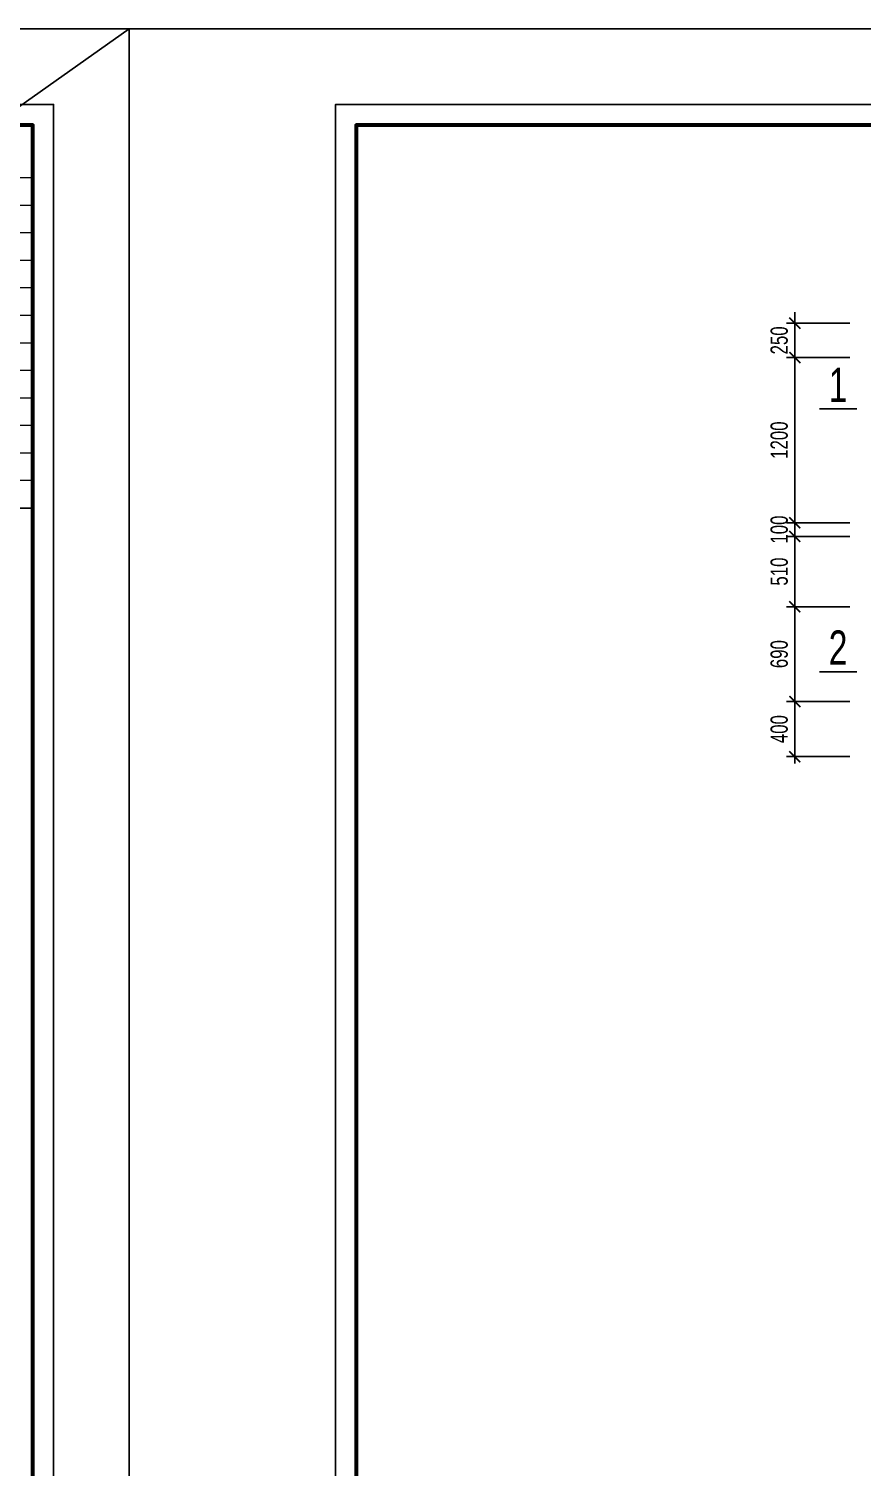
# Model space of a CAD drawing. Header units: millimetres. Extents: x -77370 to 109412, y -14880 to 214694.
# Drawn here: x 41320 to 47377, y 204241 to 214694 of the extents above; entities that cross this region are included whole.
import ezdxf
from ezdxf.enums import TextEntityAlignment as Align

# ---------------------------------------------------------------- set-up
doc = ezdxf.new("R2010")
doc.units = ezdxf.units.MM
doc.header["$LTSCALE"] = 300
doc.header["$MEASUREMENT"] = 0
doc.header["$PDMODE"] = 66
doc.layers.get('0').update_dxf_attribs({"linetype": 'CONTINUOUS'})
doc.layers.get('DEFPOINTS').update_dxf_attribs({"linetype": 'CONTINUOUS'})
for name, color, linetype in [('CDC-KHUNGTEN', 7, 'CONTINUOUS'), ('CDC.02.DIM', 1, 'CONTINUOUS'), ('CDC.06.TEXT', 2, 'CONTINUOUS')]:
    doc.layers.add(name, color=color, linetype=linetype)
doc.layers.add('KCS_Plotter', color=11, linetype='CONTINUOUS', plot=False)
doc.styles.add('KCS_SMTEXT', font='arial.ttf', dxfattribs={"width": 0.7})
doc.dimstyles.new('KCS_DIM50', dxfattribs={"dimscale": 2, "dimtxt": 62.5, "dimasz": 40, "dimexe": 30, "dimexo": 0, "dimgap": 25, "dimtad": 1, "dimdec": 0, "dimzin": 13, "dimdsep": 46, "dimtxsty": 'KCS_SMTEXT', "dimblk": 'ARCHTICK', "dimcen": 0, "dimdle": 25, "dimclrd": 1, "dimclre": 1, "dimclrt": 2, "dimadec": 0, "dimazin": 0, "dimtfac": 1, "dimtdec": 0, "dimtix": 1, "dimtmove": 2, "dimatfit": 3, "dimfxl": 1, "dimtolj": 1, "dimtzin": 13, "dimarcsym": 0})

# ---------------------------------------------------------------- blocks, each defined once
blk = doc.blocks.new('_ArchTick')
at = {"color": 0, "linetype": 'ByBlock', "const_width": 0.15}
blk.add_lwpolyline([(-0.5, -0.5), (0.5, 0.5)], dxfattribs=at)
blk = doc.blocks.new('*D1317')
at = {"layer": 'CDC.02.DIM', "color": 1, "lineweight": -2, "transparency": 16777216}
for p, q in [((47287, 209805), (46827, 209805)), ((46887, 209355), (46887, 209855)), ((47287, 209405), (46827, 209405))]:
    blk.add_line(p, q, dxfattribs=at)
at = {"layer": 'DEFPOINTS', "color": 0, "transparency": 16777216}
for p in [(46887, 209805), (47287, 209805), (47287, 209405)]:
    blk.add_point(p, dxfattribs=at)
at = {"layer": 'CDC.02.DIM', "color": 1, "lineweight": -2, "transparency": 16777216, "xscale": 80, "yscale": 80, "zscale": 80}
for p, rotation in [((46887, 209805), 90), ((46887, 209405), 270)]:
    blk.add_blockref('_ArchTick', p, dxfattribs=dict(at, rotation=rotation))
at = {"layer": 'CDC.02.DIM', "color": 2, "transparency": 16777216, "insert": (46774, 209605), "char_height": 125, "attachment_point": 5, "rotation": 90, "style": 'KCS_SMTEXT'}
blk.add_mtext('\\A1;400', dxfattribs=at)
blk = doc.blocks.new('*D1318')
at = {"layer": 'CDC.02.DIM', "color": 1, "lineweight": -2, "transparency": 16777216}
for p, q in [((46887, 209755), (46887, 210545)), ((47287, 210495), (46827, 210495)), ((47287, 209805), (46827, 209805))]:
    blk.add_line(p, q, dxfattribs=at)
at = {"layer": 'DEFPOINTS', "color": 0, "transparency": 16777216}
for p in [(46887, 210495), (47287, 210495), (47287, 209805)]:
    blk.add_point(p, dxfattribs=at)
at = {"layer": 'CDC.02.DIM', "color": 1, "lineweight": -2, "transparency": 16777216, "xscale": 80, "yscale": 80, "zscale": 80}
for p, rotation in [((46887, 210495), 90), ((46887, 209805), 270)]:
    blk.add_blockref('_ArchTick', p, dxfattribs=dict(at, rotation=rotation))
at = {"layer": 'CDC.02.DIM', "color": 2, "transparency": 16777216, "insert": (46774, 210150), "char_height": 125, "attachment_point": 5, "rotation": 90, "style": 'KCS_SMTEXT'}
blk.add_mtext('\\A1;690', dxfattribs=at)
blk = doc.blocks.new('*D1319')
at = {"layer": 'CDC.02.DIM', "color": 1, "lineweight": -2, "transparency": 16777216}
for p, q in [((47287, 212305), (46827, 212305)), ((46887, 211055), (46887, 212355)), ((47287, 211105), (46827, 211105))]:
    blk.add_line(p, q, dxfattribs=at)
at = {"layer": 'DEFPOINTS', "color": 0, "transparency": 16777216}
for p in [(46887, 212305), (47287, 212305), (47287, 211105)]:
    blk.add_point(p, dxfattribs=at)
at = {"layer": 'CDC.02.DIM', "color": 1, "lineweight": -2, "transparency": 16777216, "xscale": 80, "yscale": 80, "zscale": 80}
for p, rotation in [((46887, 212305), 90), ((46887, 211105), 270)]:
    blk.add_blockref('_ArchTick', p, dxfattribs=dict(at, rotation=rotation))
at = {"layer": 'CDC.02.DIM', "color": 2, "transparency": 16777216, "insert": (46774, 211705), "char_height": 125, "attachment_point": 5, "rotation": 90, "style": 'KCS_SMTEXT'}
blk.add_mtext('\\A1;1200', dxfattribs=at)
blk = doc.blocks.new('*D1320')
at = {"layer": 'CDC.02.DIM', "color": 1, "lineweight": -2, "transparency": 16777216}
for p, q in [((46887, 212555), (46887, 212635)), ((47287, 212555), (46827, 212555)), ((46887, 212305), (46887, 212555)), ((47287, 212305), (46827, 212305)), ((46887, 212305), (46887, 212225))]:
    blk.add_line(p, q, dxfattribs=at)
at = {"layer": 'DEFPOINTS', "color": 0, "transparency": 16777216}
for p in [(46887, 212555), (47287, 212555), (47287, 212305)]:
    blk.add_point(p, dxfattribs=at)
at = {"layer": 'CDC.02.DIM', "color": 1, "lineweight": -2, "transparency": 16777216, "xscale": 80, "yscale": 80, "zscale": 80}
for p, rotation in [((46887, 212555), 270), ((46887, 212305), 90)]:
    blk.add_blockref('_ArchTick', p, dxfattribs=dict(at, rotation=rotation))
at = {"layer": 'CDC.02.DIM', "color": 2, "transparency": 16777216, "insert": (46774, 212430), "char_height": 125, "attachment_point": 5, "rotation": 90, "style": 'KCS_SMTEXT'}
blk.add_mtext('\\A1;250', dxfattribs=at)
blk = doc.blocks.new('*D1345')
at = {"layer": 'CDC.02.DIM', "color": 1, "lineweight": -2, "transparency": 16777216}
for p, q in [((46887, 210445), (46887, 211055)), ((47287, 211005), (46827, 211005)), ((47287, 210495), (46827, 210495))]:
    blk.add_line(p, q, dxfattribs=at)
at = {"layer": 'DEFPOINTS', "color": 0, "transparency": 16777216}
for p in [(46887, 211005), (47287, 211005), (47287, 210495)]:
    blk.add_point(p, dxfattribs=at)
at = {"layer": 'CDC.02.DIM', "color": 1, "lineweight": -2, "transparency": 16777216, "xscale": 80, "yscale": 80, "zscale": 80}
for p, rotation in [((46887, 211005), 90), ((46887, 210495), 270)]:
    blk.add_blockref('_ArchTick', p, dxfattribs=dict(at, rotation=rotation))
at = {"layer": 'CDC.02.DIM', "color": 2, "transparency": 16777216, "insert": (46774, 210750), "char_height": 125, "attachment_point": 5, "rotation": 90, "style": 'KCS_SMTEXT'}
blk.add_mtext('\\A1;510', dxfattribs=at)
blk = doc.blocks.new('*D1393')
at = {"layer": 'CDC.02.DIM', "color": 1, "lineweight": -2, "transparency": 16777216}
for p, q in [((46887, 211105), (46887, 211185)), ((47287, 211105), (46827, 211105)), ((46887, 211005), (46887, 211105)), ((47287, 211005), (46827, 211005)), ((46887, 211005), (46887, 210925))]:
    blk.add_line(p, q, dxfattribs=at)
at = {"layer": 'DEFPOINTS', "color": 0, "transparency": 16777216}
for p in [(46887, 211105), (47287, 211105), (47287, 211005)]:
    blk.add_point(p, dxfattribs=at)
at = {"layer": 'CDC.02.DIM', "color": 1, "lineweight": -2, "transparency": 16777216, "xscale": 80, "yscale": 80, "zscale": 80}
for p, rotation in [((46887, 211105), 270), ((46887, 211005), 90)]:
    blk.add_blockref('_ArchTick', p, dxfattribs=dict(at, rotation=rotation))
at = {"layer": 'CDC.02.DIM', "color": 2, "transparency": 16777216, "insert": (46774, 211055), "char_height": 125, "attachment_point": 5, "rotation": 90, "style": 'KCS_SMTEXT'}
blk.add_mtext('\\A1;100', dxfattribs=at)
blk = doc.blocks.new('Khung tên chuẩn')
at = {"layer": 'CDC-KHUNGTEN', "color": 8, "lineweight": 9}
for p, q in [((82700, 57233), (75200, 57233)), ((82700, 56833), (75200, 56833)), ((82700, 56433), (75200, 56433)), ((82700, 56033), (75200, 56033)), ((82700, 55633), (75200, 55633)), ((82700, 55233), (75200, 55233)), ((82700, 54833), (75200, 54833)), ((82700, 54433), (75200, 54433)), ((82700, 54033), (75200, 54033)), ((82700, 53633), (75200, 53633)), ((82700, 53233), (75200, 53233)), ((82700, 52833), (75200, 52833))]:
    blk.add_line(p, q, dxfattribs=at)
at = {"layer": 'CDC-KHUNGTEN', "color": 6, "lineweight": 25}
blk.add_line((82700, 52433), (75200, 52433), dxfattribs=at)
at = {"layer": 'CDC-KHUNGTEN', "color": 8}
blk.add_lwpolyline([(75096, 1100), (83000, 1100), (83000, 58300), (3000, 58300), (3000, 1100), (75096, 1100)], dxfattribs=at)
at = {"layer": 'CDC-KHUNGTEN', "color": 255, "lineweight": 60}
blk.add_lwpolyline([(74900, 1400), (74900, 58000), (3300, 58000), (3300, 1400), (74900, 1400)], close=True, dxfattribs=at)
blk.add_lwpolyline([(75200, 1400), (82700, 1400), (82700, 58000), (75200, 58000), (75200, 1400)], dxfattribs=at)
at = {"layer": 'DEFPOINTS', "color": 1, "ltscale": 0.2}
blk.add_lwpolyline([(0, 0), (0, 59400), (84100, 59400), (84100, 0), (0, 0)], close=True, dxfattribs=at)

msp = doc.modelspace()

# ---------------------------------------------------------------- linework, layer by layer
at = {"layer": 'KCS_Plotter'}
msp.add_line((0, 184994.5), (42050, 214694.5), dxfattribs=at)

# ---------------------------------------------------------------- block references
for p, xscale, yscale, zscale in [((0, 184994.5), 0.5000000002582985, 0.5000000002582985, 0.5000000002582985), ((42050, 184994.5), 0.5000000002619345, 0.5000000002619345, 0.5000000002619345)]:
    msp.add_blockref('Khung tên chuẩn', p, dxfattribs=dict(xscale=xscale, yscale=yscale, zscale=zscale))

# ---------------------------------------------------------------- texts
at = {"layer": 'CDC.06.TEXT', "color": 4, "linetype": 'ByBlock', "style": 'KCS_SMTEXT', "width": 0.7}
for s, p in [('%%U 1 ', (47201.2, 212107.2, -31924.4)), ('%%U 2 ', (47201.2, 210199.3, -31924.4))]:
    msp.add_text(s, height=250, dxfattribs=at).set_placement(p, align=Align.MIDDLE)

# ---------------------------------------------------------------- dimensions: what is measured, and where the dimension line sits
at = {"layer": 'CDC.02.DIM'}
for base, p1, p2, picture, middle in [((46887.4, 212555.3), (47287.4, 212305.3), (47287.4, 212555.3), '*D1320', (46773.6, 212430.3)), ((46887.4, 212305.3), (47287.4, 211105), (47287.4, 212305.3), '*D1319', (46773.6, 211705.2)), ((46887.4, 211105), (47287.4, 211005.3), (47287.4, 211105), '*D1393', (46773.6, 211055.2)), ((46887.4, 211005.3), (47287.4, 210495.3), (47287.4, 211005.3), '*D1345', (46773.6, 210750.3)), ((46887.4, 210495.3), (47287.4, 209805.3), (47287.4, 210495.3), '*D1318', (46773.6, 210150.3)), ((46887.4, 209805.3), (47287.4, 209405.3), (47287.4, 209805.3), '*D1317', (46773.6, 209605.3))]:
    dim = msp.add_linear_dim(base=base, p1=p1, p2=p2, angle=90, dimstyle='KCS_DIM50', dxfattribs=at)
    dim.commit()
    dim.dimension.update_dxf_attribs({"geometry": picture, "text_midpoint": middle})

doc.saveas('drawing.dxf')
